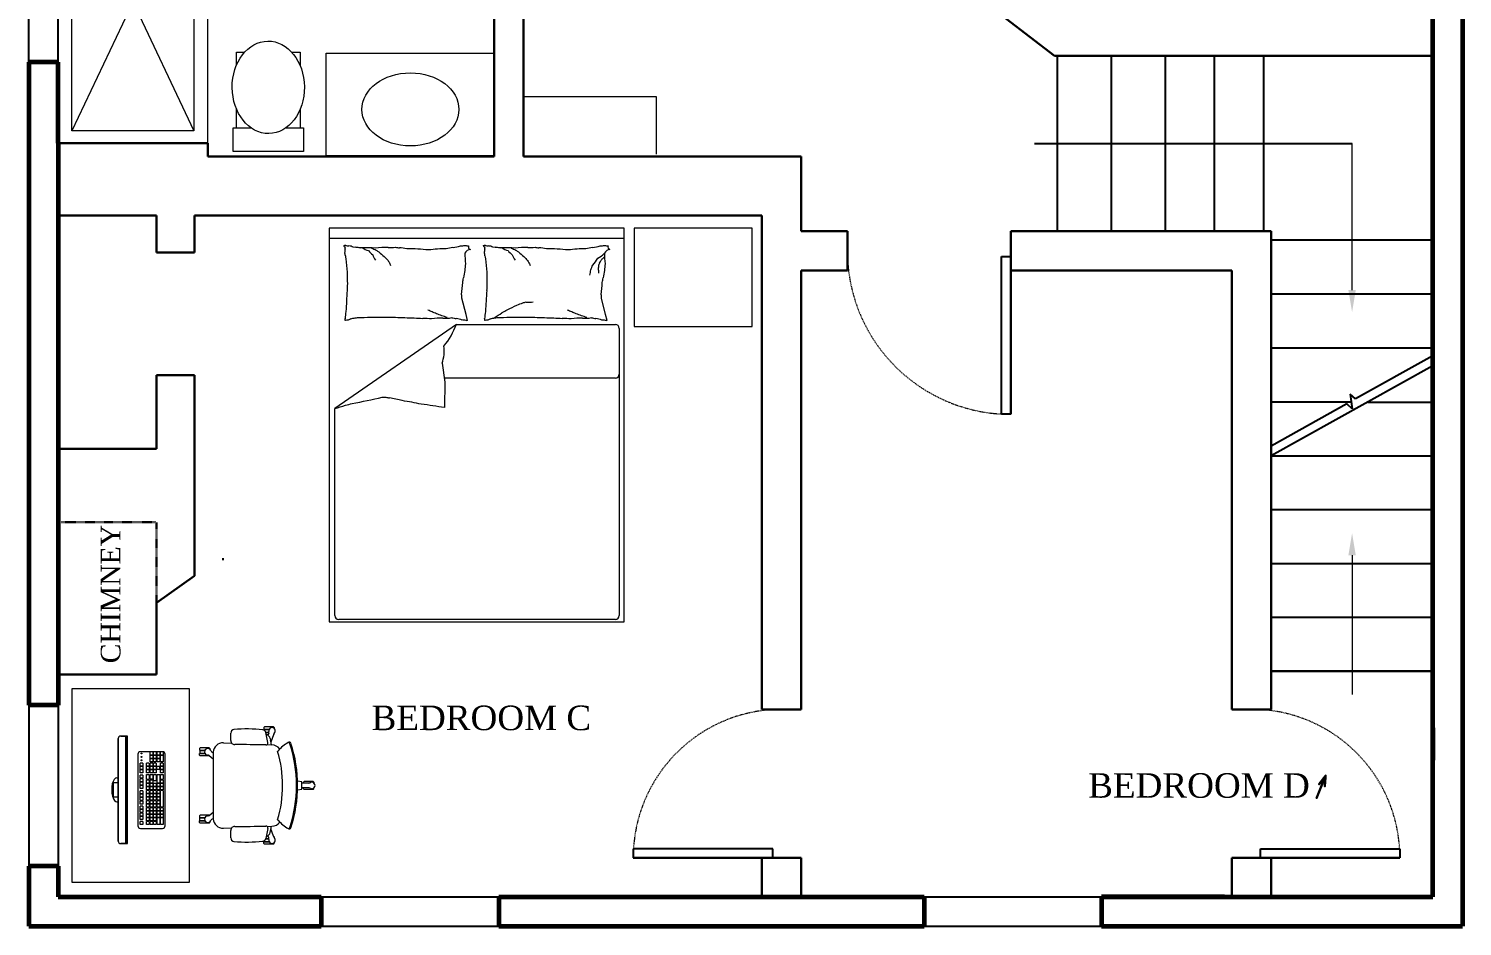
# Model space of a CAD drawing. Header units: inches. Extents: x 0 to 1578, y -28 to 824.
# Drawn here: x 667.5 to 959.3, y 289.3 to 472 of the extents above; entities that cross this region are included whole.
import ezdxf

# ---------------------------------------------------------------- set-up
doc = ezdxf.new("R2010")
doc.units = ezdxf.units.IN
doc.header["$MEASUREMENT"] = 0
doc.linetypes.add('ACAD_ISO03W100', pattern=[30, 12, -18])
doc.layers.get('0').update_dxf_attribs({"color": 250})
for name, color, linetype in [('A-DETL-FINE', 250, 'Continuous'), ('A-DETL-LITE', 250, 'Continuous'), ('A-ROOM-NAME', 250, 'Continuous'), ('A-WALL-EXTR-HEVY', 250, 'Continuous'), ('A-WALL-INTR-MEDM', 250, 'Continuous')]:
    doc.layers.add(name, color=color, linetype=linetype)
doc.styles.add('DIM_FONT', font='SIMPLEX.shx', dxfattribs={"width": 0.8})
doc.styles.add('MtXpl_Arial_Unicode_', font='Arial Unicode.ttf')
doc.styles.get("Standard").update_dxf_attribs({"font": 'Times New Roman.ttf'})

msp = doc.modelspace()

# ---------------------------------------------------------------- linework, layer by layer
msp.add_line((707.02, 364.22), (707.02, 363.82))
at = {"layer": 'A-DETL-FINE', "lineweight": 18}
for p, q in [((703.98, 448.68), (703.98, 506.43)), ((676.33, 503.58), (701.12, 451.19)), ((701.12, 503.58), (676.33, 451.19)), ((676.33, 451.19), (676.33, 503.58)), ((701.12, 503.58), (701.12, 451.19)), ((728.06, 446.08), (728.06, 467.01)), ((728.06, 467.01), (762.23, 467.01)), ((762.23, 467.01), (762.23, 446.08)), ((768.23, 458.18), (795.23, 458.18)), ((795.23, 458.18), (795.23, 446.43)), ((701.12, 451.19), (676.33, 451.19)), ((709.82, 451.81), (712.73, 451.81)), ((719.89, 451.81), (722.74, 451.81)), ((762.23, 446.08), (728.06, 446.08)), ((788.74, 431.34), (728.67, 431.34)), ((728.67, 431.34), (728.67, 351.24)), ((788.74, 429.24), (728.67, 429.24)), ((788.74, 351.24), (788.74, 431.34)), ((790.75, 431.34), (790.75, 411.32)), ((814.78, 431.34), (790.75, 431.34)), ((814.78, 411.32), (814.78, 431.34)), ((756.52, 413.79), (755.69, 417.09)), ((784.93, 413.79), (784.1, 417.09)), ((754.56, 411.77), (729.81, 394.66)), ((754.56, 411.77), (786.91, 411.77)), ((756.82, 412.58), (756.52, 413.79)), ((785.23, 412.58), (784.93, 413.79)), ((787.71, 410.97), (787.71, 352.53)), ((790.75, 411.32), (814.78, 411.32)), ((751.66, 403.86), (752.2, 400.04)), ((701.26, 401.43), (701.26, 394.5)), ((786.91, 400.86), (752.09, 400.86)), ((752.2, 400.04), (752.13, 394.83)), ((729.81, 352.53), (729.81, 394.66)), ((728.67, 351.24), (788.74, 351.24)), ((786.91, 351.73), (730.61, 351.73)), ((676.38, 298.15), (676.38, 337.68)), ((676.38, 337.68), (700.15, 337.68)), ((700.15, 337.68), (700.15, 298.15)), ((685.73, 327.47), (685.73, 306.62)), ((685.73, 306.62), (685.73, 327.47)), ((687.29, 327.99), (686.25, 327.99)), ((686.25, 327.99), (687.29, 327.99)), ((687.29, 306.1), (687.29, 327.99)), ((687.29, 327.99), (687.29, 306.1)), ((687.66, 327.99), (687.29, 327.99)), ((687.66, 306.1), (687.66, 327.99)), ((716.21, 326.66), (715.8, 328.68)), ((689.73, 324.28), (689.73, 309.71)), ((694.77, 324.8), (690.25, 324.8)), ((692.21, 324.13), (692.21, 324.75)), ((692.76, 324.75), (692.21, 324.75)), ((692.76, 324.13), (692.21, 324.13)), ((692.21, 323.43), (692.21, 324.05)), ((692.76, 324.05), (692.21, 324.05)), ((692.76, 324.75), (692.76, 324.13)), ((692.76, 324.05), (692.76, 323.43)), ((692.94, 324.13), (692.94, 324.75)), ((693.49, 324.75), (692.94, 324.75)), ((693.49, 324.13), (692.94, 324.13)), ((692.94, 323.43), (692.94, 324.05)), ((693.49, 324.05), (692.94, 324.05)), ((693.49, 324.75), (693.49, 324.13)), ((693.49, 324.05), (693.49, 323.43)), ((693.68, 324.13), (693.68, 324.75)), ((694.22, 324.75), (693.68, 324.75)), ((694.22, 324.13), (693.68, 324.13)), ((693.68, 323.43), (693.68, 324.05)), ((694.22, 324.05), (693.68, 324.05)), ((694.22, 324.75), (694.22, 324.13)), ((694.22, 324.05), (694.22, 323.43)), ((694.33, 324.13), (694.33, 324.75)), ((694.88, 324.75), (694.33, 324.75)), ((694.88, 324.13), (694.33, 324.13)), ((694.33, 322.73), (694.33, 324.05)), ((694.88, 324.05), (694.33, 324.05)), ((694.88, 324.75), (694.88, 324.13)), ((694.88, 324.05), (694.88, 322.73)), ((695.29, 309.71), (695.29, 324.28)), ((690.18, 321.88), (690.18, 322.49)), ((690.73, 322.49), (690.18, 322.49)), ((690.73, 321.88), (690.18, 321.88)), ((690.73, 321.88), (690.18, 321.88)), ((690.18, 321.17), (690.18, 321.79)), ((690.73, 321.79), (690.18, 321.79)), ((690.73, 321.17), (690.18, 321.17)), ((690.73, 321.17), (690.18, 321.17)), ((690.18, 320.47), (690.18, 321.08)), ((690.73, 321.08), (690.18, 321.08)), ((690.73, 322.49), (690.73, 321.88)), ((690.73, 321.79), (690.73, 321.17)), ((690.73, 321.08), (690.73, 320.47)), ((691.46, 321.88), (691.46, 322.49)), ((692.01, 322.49), (691.46, 322.49)), ((692.01, 321.88), (691.46, 321.88)), ((692.01, 321.88), (691.46, 321.88)), ((691.46, 321.17), (691.46, 321.79)), ((692.01, 321.79), (691.46, 321.79)), ((692.01, 321.17), (691.46, 321.17)), ((692.01, 321.17), (691.46, 321.17)), ((691.46, 320.47), (691.46, 321.08)), ((692.01, 321.08), (691.46, 321.08)), ((692.01, 322.49), (692.01, 321.88)), ((692.01, 321.79), (692.01, 321.17)), ((692.01, 321.08), (692.01, 320.47)), ((692.76, 323.43), (692.21, 323.43)), ((692.21, 322.73), (692.21, 323.35)), ((692.76, 323.35), (692.21, 323.35)), ((692.76, 322.73), (692.21, 322.73)), ((692.21, 321.88), (692.21, 322.49)), ((692.76, 322.49), (692.21, 322.49)), ((692.76, 321.88), (692.21, 321.88)), ((692.76, 321.88), (692.21, 321.88)), ((692.21, 321.17), (692.21, 321.79)), ((692.76, 321.79), (692.21, 321.79)), ((692.76, 321.17), (692.21, 321.17)), ((692.76, 321.17), (692.21, 321.17)), ((692.21, 320.47), (692.21, 321.08)), ((692.76, 321.08), (692.21, 321.08)), ((692.76, 323.35), (692.76, 322.73)), ((692.76, 322.49), (692.76, 321.88)), ((692.76, 321.79), (692.76, 321.17)), ((692.76, 321.08), (692.76, 320.47)), ((693.49, 323.43), (692.94, 323.43)), ((692.94, 322.73), (692.94, 323.35)), ((693.49, 323.35), (692.94, 323.35)), ((693.49, 322.73), (692.94, 322.73)), ((692.94, 321.88), (692.94, 322.49)), ((693.49, 322.49), (692.94, 322.49)), ((693.49, 321.88), (692.94, 321.88)), ((693.49, 321.88), (692.94, 321.88)), ((692.94, 321.17), (692.94, 321.79)), ((693.49, 321.79), (692.94, 321.79)), ((693.49, 321.17), (692.94, 321.17)), ((693.49, 321.17), (692.94, 321.17)), ((692.94, 320.47), (692.94, 321.08)), ((693.49, 321.08), (692.94, 321.08)), ((693.49, 323.35), (693.49, 322.73)), ((693.49, 322.49), (693.49, 321.88)), ((693.49, 321.79), (693.49, 321.17)), ((693.49, 321.08), (693.49, 320.47)), ((693.61, 321.17), (693.61, 321.79)), ((694.15, 321.79), (693.61, 321.79)), ((694.15, 321.17), (693.61, 321.17)), ((694.15, 321.17), (693.61, 321.17)), ((694.22, 323.43), (693.68, 323.43)), ((693.68, 322.73), (693.68, 323.35)), ((694.22, 323.35), (693.68, 323.35)), ((694.22, 322.73), (693.68, 322.73)), ((694.15, 321.79), (694.15, 321.17)), ((694.22, 323.35), (694.22, 322.73)), ((694.33, 322.73), (694.33, 323.35)), ((694.88, 322.73), (694.33, 322.73)), ((694.33, 321.88), (694.33, 322.49)), ((694.88, 322.49), (694.33, 322.49)), ((694.88, 321.88), (694.33, 321.88)), ((694.88, 321.88), (694.33, 321.88)), ((694.33, 321.17), (694.33, 321.79)), ((694.88, 321.79), (694.33, 321.79)), ((694.88, 321.17), (694.33, 321.17)), ((694.88, 321.17), (694.33, 321.17)), ((694.33, 320.47), (694.33, 321.08)), ((694.88, 321.08), (694.33, 321.08)), ((694.88, 323.35), (694.88, 322.73)), ((694.88, 322.49), (694.88, 321.88)), ((694.88, 321.79), (694.88, 321.17)), ((694.88, 321.08), (694.88, 320.47)), ((684.79, 315.53), (684.79, 318.56)), ((684.79, 318.56), (685.73, 318.56)), ((685.43, 319.5), (685.73, 319.5)), ((685.73, 318.56), (685.73, 315.53)), ((690.73, 320.47), (690.18, 320.47)), ((690.73, 320.47), (690.18, 320.47)), ((690.19, 319.4), (690.19, 320.01)), ((690.74, 320.01), (690.19, 320.01)), ((690.74, 319.4), (690.19, 319.4)), ((690.74, 319.4), (690.19, 319.4)), ((690.19, 318.7), (690.19, 319.31)), ((690.74, 319.31), (690.19, 319.31)), ((690.74, 318.7), (690.19, 318.7)), ((690.74, 318.7), (690.19, 318.7)), ((690.19, 318), (690.19, 318.61)), ((690.74, 318.61), (690.19, 318.61)), ((690.74, 320.01), (690.74, 319.4)), ((690.74, 319.31), (690.74, 318.7)), ((690.74, 318.61), (690.74, 318)), ((692.01, 320.47), (691.46, 320.47)), ((692.01, 320.47), (691.46, 320.47)), ((691.46, 319.13), (691.46, 320.14)), ((691.46, 320.14), (692.01, 320.14)), ((692.01, 319.13), (691.46, 319.13)), ((691.46, 318.41), (691.46, 319.02)), ((692.01, 319.02), (691.46, 319.02)), ((692.01, 318.41), (691.46, 318.41)), ((692.01, 318.41), (691.46, 318.41)), ((691.46, 317.71), (691.46, 318.32)), ((692.01, 318.32), (691.46, 318.32)), ((692.01, 320.14), (692.01, 319.13)), ((692.01, 319.02), (692.01, 318.41)), ((692.01, 318.32), (692.01, 317.71)), ((692.76, 320.47), (692.21, 320.47)), ((692.76, 320.47), (692.21, 320.47)), ((692.21, 318.41), (692.21, 319.02)), ((692.76, 319.02), (692.21, 319.02)), ((692.76, 318.41), (692.21, 318.41)), ((692.76, 318.41), (692.21, 318.41)), ((692.21, 317.71), (692.21, 318.32)), ((692.76, 318.32), (692.21, 318.32)), ((692.22, 319.24), (692.22, 320.14)), ((692.22, 320.14), (692.77, 320.14)), ((692.77, 319.24), (692.22, 319.24)), ((692.76, 319.02), (692.76, 318.41)), ((692.76, 318.32), (692.76, 317.71)), ((692.77, 320.14), (692.77, 319.24)), ((693.49, 320.47), (692.94, 320.47)), ((693.49, 320.47), (692.94, 320.47)), ((692.94, 318.85), (692.94, 320.14)), ((692.94, 320.14), (693.49, 320.14)), ((693.49, 318.85), (692.94, 318.85)), ((692.94, 317.71), (692.94, 318.32)), ((693.49, 318.32), (692.94, 318.32)), ((693.49, 320.14), (693.49, 318.85)), ((693.49, 318.32), (693.49, 317.71)), ((693.68, 318.41), (693.68, 320.14)), ((693.68, 320.14), (694.22, 320.14)), ((694.22, 318.41), (693.68, 318.41)), ((693.68, 317.71), (693.68, 318.32)), ((694.22, 318.32), (693.68, 318.32)), ((694.22, 320.14), (694.22, 318.41)), ((694.22, 318.32), (694.22, 317.71)), ((694.88, 320.47), (694.33, 320.47)), ((694.88, 320.47), (694.33, 320.47)), ((694.33, 319.12), (694.33, 320.14)), ((694.88, 319.12), (694.33, 319.12)), ((694.33, 318.41), (694.33, 319.02)), ((694.88, 319.02), (694.33, 319.02)), ((694.88, 318.41), (694.33, 318.41)), ((694.88, 318.41), (694.33, 318.41)), ((694.33, 317.71), (694.33, 318.32)), ((694.88, 318.32), (694.33, 318.32)), ((694.34, 320.14), (694.88, 320.14)), ((694.88, 318.41), (694.34, 318.41)), ((694.88, 320.14), (694.88, 319.12)), ((694.88, 319.02), (694.88, 318.41)), ((694.88, 319.02), (694.88, 318.41)), ((694.88, 318.32), (694.88, 317.71)), ((723.14, 318.69), (722.24, 318.82)), ((723.14, 317.16), (723.14, 318.69)), ((685.73, 315.53), (684.79, 315.53)), ((690.74, 318), (690.19, 318)), ((690.74, 318), (690.19, 318)), ((690.19, 317.3), (690.19, 317.91)), ((690.74, 317.91), (690.19, 317.91)), ((690.74, 317.3), (690.19, 317.3)), ((690.74, 317.3), (690.19, 317.3)), ((690.19, 316.25), (690.19, 316.86)), ((690.74, 316.86), (690.19, 316.86)), ((690.74, 316.25), (690.19, 316.25)), ((690.74, 316.25), (690.19, 316.25)), ((690.19, 315.54), (690.19, 316.16)), ((690.74, 316.16), (690.19, 316.16)), ((690.74, 315.54), (690.19, 315.54)), ((690.74, 315.54), (690.19, 315.54)), ((690.19, 314.84), (690.19, 315.46)), ((690.74, 315.46), (690.19, 315.46)), ((690.74, 317.91), (690.74, 317.3)), ((690.74, 316.86), (690.74, 316.25)), ((690.74, 316.16), (690.74, 315.54)), ((690.74, 315.46), (690.74, 314.84)), ((692.01, 317.71), (691.46, 317.71)), ((692.01, 317.71), (691.46, 317.71)), ((691.46, 317.01), (691.46, 317.62)), ((692.01, 317.62), (691.46, 317.62)), ((692.01, 317.01), (691.46, 317.01)), ((692.01, 317.01), (691.46, 317.01)), ((691.46, 316.31), (691.46, 316.92)), ((692.01, 316.92), (691.46, 316.92)), ((692.01, 316.31), (691.46, 316.31)), ((692.01, 316.31), (691.46, 316.31)), ((691.46, 315.61), (691.46, 316.22)), ((692.01, 316.22), (691.46, 316.22)), ((692.01, 315.61), (691.46, 315.61)), ((692.01, 315.61), (691.46, 315.61)), ((691.46, 314.91), (691.46, 315.52)), ((692.01, 315.52), (691.46, 315.52)), ((692.01, 317.62), (692.01, 317.01)), ((692.01, 316.92), (692.01, 316.31)), ((692.01, 316.22), (692.01, 315.61)), ((692.01, 315.52), (692.01, 314.91)), ((692.76, 317.71), (692.21, 317.71)), ((692.76, 317.71), (692.21, 317.71)), ((692.21, 317.01), (692.21, 317.62)), ((692.76, 317.62), (692.21, 317.62)), ((692.76, 317.01), (692.21, 317.01)), ((692.76, 317.01), (692.21, 317.01)), ((692.21, 316.31), (692.21, 316.92)), ((692.76, 316.92), (692.21, 316.92)), ((692.76, 316.31), (692.21, 316.31)), ((692.76, 316.31), (692.21, 316.31)), ((692.21, 315.61), (692.21, 316.22)), ((692.76, 316.22), (692.21, 316.22)), ((692.76, 315.61), (692.21, 315.61)), ((692.76, 315.61), (692.21, 315.61)), ((692.21, 314.91), (692.21, 315.52)), ((692.76, 315.52), (692.21, 315.52)), ((692.76, 317.62), (692.76, 317.01)), ((692.76, 316.92), (692.76, 316.31)), ((692.76, 316.22), (692.76, 315.61)), ((692.76, 315.52), (692.76, 314.91)), ((693.49, 317.71), (692.94, 317.71)), ((693.49, 317.71), (692.94, 317.71)), ((692.94, 317.01), (692.94, 317.62)), ((693.49, 317.62), (692.94, 317.62)), ((693.49, 317.01), (692.94, 317.01)), ((693.49, 317.01), (692.94, 317.01)), ((692.94, 316.31), (692.94, 316.92)), ((693.49, 316.92), (692.94, 316.92)), ((693.49, 316.31), (692.94, 316.31)), ((693.49, 316.31), (692.94, 316.31)), ((692.94, 315.61), (692.94, 316.22)), ((693.49, 316.22), (692.94, 316.22)), ((693.49, 315.61), (692.94, 315.61)), ((693.49, 315.61), (692.94, 315.61)), ((692.94, 314.91), (692.94, 315.52)), ((693.49, 315.52), (692.94, 315.52)), ((693.49, 317.62), (693.49, 317.01)), ((693.49, 316.92), (693.49, 316.31)), ((693.49, 316.22), (693.49, 315.61)), ((693.49, 315.52), (693.49, 314.91)), ((694.22, 317.71), (693.68, 317.71)), ((694.22, 317.71), (693.68, 317.71)), ((693.68, 317.01), (693.68, 317.62)), ((694.22, 317.62), (693.68, 317.62)), ((694.22, 317.01), (693.68, 317.01)), ((694.22, 317.01), (693.68, 317.01)), ((693.68, 316.31), (693.68, 316.92)), ((694.22, 316.92), (693.68, 316.92)), ((694.22, 316.31), (693.68, 316.31)), ((694.22, 316.31), (693.68, 316.31)), ((693.68, 315.61), (693.68, 316.22)), ((694.22, 316.22), (693.68, 316.22)), ((694.22, 315.61), (693.68, 315.61)), ((694.22, 315.61), (693.68, 315.61)), ((693.68, 314.91), (693.68, 315.52)), ((694.22, 315.52), (693.68, 315.52)), ((694.22, 317.62), (694.22, 317.01)), ((694.22, 316.92), (694.22, 316.31)), ((694.22, 316.22), (694.22, 315.61)), ((694.22, 315.52), (694.22, 314.91)), ((694.88, 317.71), (694.33, 317.71)), ((694.88, 317.71), (694.33, 317.71)), ((694.33, 317.01), (694.33, 317.62)), ((694.88, 317.62), (694.33, 317.62)), ((694.88, 317.01), (694.33, 317.01)), ((694.88, 317.01), (694.33, 317.01)), ((694.33, 313.5), (694.33, 316.92)), ((694.88, 316.92), (694.33, 316.92)), ((694.33, 315.61), (694.33, 316.22)), ((694.33, 314.91), (694.33, 315.52)), ((694.88, 317.62), (694.88, 317.01)), ((694.88, 316.92), (694.88, 313.5)), ((694.88, 316.22), (694.88, 315.61)), ((694.88, 315.52), (694.88, 314.91)), ((722.24, 317.02), (723.14, 317.16)), ((685.45, 314.59), (685.73, 314.59)), ((690.74, 314.84), (690.19, 314.84)), ((690.74, 314.84), (690.19, 314.84)), ((690.19, 314.14), (690.19, 314.75)), ((690.74, 314.75), (690.19, 314.75)), ((690.74, 314.14), (690.19, 314.14)), ((690.74, 314.14), (690.19, 314.14)), ((690.19, 313.1), (690.19, 313.71)), ((690.74, 313.71), (690.19, 313.71)), ((690.74, 313.1), (690.19, 313.1)), ((690.74, 313.1), (690.19, 313.1)), ((690.19, 312.4), (690.19, 313.01)), ((690.74, 313.01), (690.19, 313.01)), ((690.74, 312.4), (690.19, 312.4)), ((690.74, 312.4), (690.19, 312.4)), ((690.19, 311.7), (690.19, 312.31)), ((690.74, 312.31), (690.19, 312.31)), ((690.74, 314.75), (690.74, 314.14)), ((690.74, 313.71), (690.74, 313.1)), ((690.74, 313.01), (690.74, 312.4)), ((690.74, 312.31), (690.74, 311.7)), ((692.01, 314.91), (691.46, 314.91)), ((692.01, 314.91), (691.46, 314.91)), ((691.46, 314.2), (691.46, 314.82)), ((692.01, 314.82), (691.46, 314.82)), ((692.01, 314.2), (691.46, 314.2)), ((692.01, 314.2), (691.46, 314.2)), ((691.46, 313.5), (691.46, 314.11)), ((692.01, 314.11), (691.46, 314.11)), ((692.01, 313.5), (691.46, 313.5)), ((692.01, 313.5), (691.46, 313.5)), ((691.46, 312.8), (691.46, 313.41)), ((692.01, 313.41), (691.46, 313.41)), ((692.01, 312.8), (691.46, 312.8)), ((692.01, 312.8), (691.46, 312.8)), ((691.46, 312.1), (691.46, 312.71)), ((692.01, 312.71), (691.46, 312.71)), ((692.01, 314.82), (692.01, 314.2)), ((692.01, 314.11), (692.01, 313.5)), ((692.01, 313.41), (692.01, 312.8)), ((692.01, 312.71), (692.01, 312.1)), ((692.76, 314.91), (692.21, 314.91)), ((692.76, 314.91), (692.21, 314.91)), ((692.21, 314.2), (692.21, 314.82)), ((692.76, 314.82), (692.21, 314.82)), ((692.76, 314.2), (692.21, 314.2)), ((692.76, 314.2), (692.21, 314.2)), ((692.21, 313.5), (692.21, 314.11)), ((692.76, 314.11), (692.21, 314.11)), ((692.76, 313.5), (692.21, 313.5)), ((692.76, 313.5), (692.21, 313.5)), ((692.21, 312.8), (692.21, 313.41)), ((692.76, 313.41), (692.21, 313.41)), ((692.76, 312.8), (692.21, 312.8)), ((692.76, 312.8), (692.21, 312.8)), ((692.21, 312.1), (692.21, 312.71)), ((692.76, 312.71), (692.21, 312.71)), ((692.76, 314.82), (692.76, 314.2)), ((692.76, 314.11), (692.76, 313.5)), ((692.76, 313.41), (692.76, 312.8)), ((692.76, 312.71), (692.76, 312.1)), ((693.49, 314.91), (692.94, 314.91)), ((693.49, 314.91), (692.94, 314.91)), ((692.94, 314.2), (692.94, 314.82)), ((693.49, 314.82), (692.94, 314.82)), ((693.49, 314.2), (692.94, 314.2)), ((693.49, 314.2), (692.94, 314.2)), ((692.94, 313.5), (692.94, 314.11)), ((693.49, 314.11), (692.94, 314.11)), ((693.49, 313.5), (692.94, 313.5)), ((693.49, 313.5), (692.94, 313.5)), ((692.94, 312.8), (692.94, 313.41)), ((693.49, 313.41), (692.94, 313.41)), ((693.49, 312.8), (692.94, 312.8)), ((693.49, 312.8), (692.94, 312.8)), ((692.94, 312.1), (692.94, 312.71)), ((693.49, 312.71), (692.94, 312.71)), ((693.49, 314.82), (693.49, 314.2)), ((693.49, 314.11), (693.49, 313.5)), ((693.49, 313.41), (693.49, 312.8)), ((693.49, 312.71), (693.49, 312.1)), ((694.22, 314.91), (693.68, 314.91)), ((694.22, 314.91), (693.68, 314.91)), ((693.68, 314.2), (693.68, 314.82)), ((694.22, 314.82), (693.68, 314.82)), ((694.22, 314.2), (693.68, 314.2)), ((694.22, 314.2), (693.68, 314.2)), ((693.68, 313.5), (693.68, 314.11)), ((694.22, 314.11), (693.68, 314.11)), ((694.22, 313.5), (693.68, 313.5)), ((694.22, 313.5), (693.68, 313.5)), ((693.68, 312.8), (693.68, 313.41)), ((694.22, 313.41), (693.68, 313.41)), ((694.22, 312.8), (693.68, 312.8)), ((694.22, 312.8), (693.68, 312.8)), ((693.68, 312.1), (693.68, 312.71)), ((694.22, 312.71), (693.68, 312.71)), ((694.22, 314.82), (694.22, 314.2)), ((694.22, 314.11), (694.22, 313.5)), ((694.22, 313.41), (694.22, 312.8)), ((694.22, 312.71), (694.22, 312.1)), ((694.33, 314.2), (694.33, 314.82)), ((694.33, 313.5), (694.33, 314.11)), ((694.88, 313.5), (694.33, 313.5)), ((694.88, 313.5), (694.33, 313.5)), ((694.33, 312.8), (694.33, 313.41)), ((694.88, 313.41), (694.33, 313.41)), ((694.88, 312.8), (694.33, 312.8)), ((694.88, 312.8), (694.33, 312.8)), ((694.33, 312.1), (694.33, 312.71)), ((694.88, 312.71), (694.33, 312.71)), ((694.88, 314.82), (694.88, 314.2)), ((694.88, 314.11), (694.88, 313.5)), ((694.88, 313.41), (694.88, 312.8)), ((694.88, 312.71), (694.88, 312.1)), ((690.74, 311.7), (690.19, 311.7)), ((690.74, 311.7), (690.19, 311.7)), ((690.19, 311), (690.19, 311.61)), ((690.74, 311.61), (690.19, 311.61)), ((690.74, 311), (690.19, 311)), ((690.74, 311), (690.19, 311)), ((690.19, 310), (690.19, 310.61)), ((690.74, 310.61), (690.19, 310.61)), ((690.74, 310), (690.19, 310)), ((690.74, 311.61), (690.74, 311)), ((690.74, 310.61), (690.74, 310)), ((692.01, 312.1), (691.46, 312.1)), ((692.01, 312.1), (691.46, 312.1)), ((691.46, 311.4), (691.46, 312.01)), ((692.01, 312.01), (691.46, 312.01)), ((692.01, 311.4), (691.46, 311.4)), ((692.01, 311.4), (691.46, 311.4)), ((691.46, 310.7), (691.46, 311.31)), ((692.01, 311.31), (691.46, 311.31)), ((692.01, 310.7), (691.46, 310.7)), ((692.01, 310.7), (691.46, 310.7)), ((691.46, 310), (691.46, 310.61)), ((692.01, 310.61), (691.46, 310.61)), ((692.01, 310), (691.46, 310)), ((692.01, 312.01), (692.01, 311.4)), ((692.01, 311.31), (692.01, 310.7)), ((692.01, 310.61), (692.01, 310)), ((692.76, 312.1), (692.21, 312.1)), ((692.76, 312.1), (692.21, 312.1)), ((692.21, 311.4), (692.21, 312.01)), ((692.76, 312.01), (692.21, 312.01)), ((692.76, 311.4), (692.21, 311.4)), ((692.76, 311.4), (692.21, 311.4)), ((692.21, 310.7), (692.21, 311.31)), ((692.76, 311.31), (692.21, 311.31)), ((692.76, 310.7), (692.21, 310.7)), ((692.76, 310.7), (692.21, 310.7)), ((692.21, 310), (692.21, 310.61)), ((692.76, 310.61), (692.21, 310.61)), ((692.76, 310), (692.21, 310)), ((692.76, 312.01), (692.76, 311.4)), ((692.76, 311.31), (692.76, 310.7)), ((692.76, 310.61), (692.76, 310)), ((693.49, 312.1), (692.94, 312.1)), ((693.49, 312.1), (692.94, 312.1)), ((692.94, 311.4), (692.94, 312.01)), ((693.49, 312.01), (692.94, 312.01)), ((693.49, 311.4), (692.94, 311.4)), ((693.49, 311.4), (692.94, 311.4)), ((692.94, 310.7), (692.94, 311.31)), ((693.49, 311.31), (692.94, 311.31)), ((693.49, 310.7), (692.94, 310.7)), ((693.49, 310.7), (692.94, 310.7)), ((692.94, 310), (692.94, 310.61)), ((693.49, 310.61), (692.94, 310.61)), ((693.49, 310), (692.94, 310)), ((693.49, 312.01), (693.49, 311.4)), ((693.49, 311.31), (693.49, 310.7)), ((693.49, 310.61), (693.49, 310)), ((694.22, 312.1), (693.68, 312.1)), ((694.22, 312.1), (693.68, 312.1)), ((693.68, 311.4), (693.68, 312.01)), ((694.22, 312.01), (693.68, 312.01)), ((694.22, 311.4), (693.68, 311.4)), ((694.22, 311.4), (693.68, 311.4)), ((693.68, 310), (693.68, 311.31)), ((693.68, 310.7), (693.68, 311.31)), ((694.22, 311.31), (693.68, 311.31)), ((694.22, 310), (693.68, 310)), ((694.22, 312.01), (694.22, 311.4)), ((694.22, 311.31), (694.22, 310)), ((694.22, 311.31), (694.22, 310.7)), ((694.88, 312.1), (694.33, 312.1)), ((694.88, 312.1), (694.33, 312.1)), ((694.33, 311.4), (694.33, 312.01)), ((694.88, 312.01), (694.33, 312.01)), ((694.88, 311.4), (694.33, 311.4)), ((694.88, 311.4), (694.33, 311.4)), ((694.33, 310), (694.33, 311.31)), ((694.33, 310.7), (694.33, 311.31)), ((694.88, 311.31), (694.33, 311.31)), ((694.88, 310), (694.33, 310)), ((694.88, 312.01), (694.88, 311.4)), ((694.88, 311.31), (694.88, 310)), ((694.88, 311.31), (694.88, 310.7)), ((690.25, 309.19), (694.77, 309.19)), ((716.21, 309.18), (715.8, 307.16)), ((686.25, 306.1), (687.29, 306.1)), ((687.29, 306.1), (686.25, 306.1)), ((687.29, 306.1), (687.66, 306.1)), ((700.15, 298.15), (676.38, 298.15))]:
    msp.add_line(p, q, dxfattribs=at)
at = {"layer": 'A-DETL-FINE', "lineweight": 18, "ltscale": 2}
for p, q in [((715.5, 329.87), (715.37, 329.74)), ((715.37, 329.74), (715.37, 329.4)), ((717.33, 329.87), (715.5, 329.87)), ((717.46, 329.74), (717.33, 329.87)), ((717.46, 329.74), (717.46, 329.58)), ((708.68, 327.09), (708.66, 328.55)), ((715.37, 329.4), (715.41, 329.36)), ((715.41, 329.36), (716.47, 329.36)), ((715.41, 329.33), (715.41, 329.17)), ((715.41, 329.33), (716.45, 329.33)), ((715.79, 328.75), (716.41, 328.75)), ((715.8, 328.72), (716.41, 328.72)), ((716.26, 328.21), (716.04, 328.21)), ((716.38, 328.57), (716.22, 328.11)), ((716.67, 327.46), (716.75, 327.14)), ((717.31, 328.26), (716.83, 326.75)), ((717.33, 328.21), (717.29, 328.21)), ((717.46, 328.34), (717.33, 328.21)), ((717.46, 328.34), (717.46, 328.5)), ((702.43, 325.61), (702.31, 325.48)), ((702.31, 325.48), (702.31, 325.15)), ((702.31, 325.15), (702.34, 325.11)), ((702.31, 324.43), (702.34, 324.46)), ((702.31, 324.09), (702.31, 324.43)), ((702.43, 323.96), (702.31, 324.09)), ((702.34, 325.11), (703.4, 325.11)), ((702.34, 325.08), (702.34, 324.5)), ((702.34, 325.08), (703.38, 325.08)), ((702.34, 324.5), (703.38, 324.5)), ((702.34, 324.46), (703.4, 324.46)), ((704.27, 325.61), (702.43, 325.61)), ((704.28, 323.96), (702.43, 323.96)), ((704.22, 324), (705.07, 323.37)), ((704.39, 325.48), (704.27, 325.61)), ((704.39, 325.48), (704.39, 325.31)), ((704.8, 324.8), (705.07, 324.6)), ((705.07, 324.71), (705.07, 311.12)), ((707.14, 326.61), (708.84, 326.54)), ((716.03, 326.24), (717.02, 326.19)), ((724.47, 318.42), (723.14, 318.43)), ((723.58, 318.76), (723.46, 318.62)), ((723.46, 318.62), (723.46, 318.43)), ((725.42, 318.76), (723.58, 318.76)), ((725.54, 318.62), (725.42, 318.76)), ((725.54, 318.62), (725.54, 318.47)), ((724.47, 317.44), (723.14, 317.43)), ((723.46, 317.23), (723.46, 317.43)), ((723.58, 317.1), (723.46, 317.23)), ((725.42, 317.1), (723.58, 317.1)), ((725.54, 317.23), (725.42, 317.1)), ((725.54, 317.23), (725.54, 317.39)), ((704.22, 311.84), (705.07, 312.47)), ((702.43, 311.89), (702.31, 311.76)), ((702.31, 311.76), (702.31, 311.42)), ((702.31, 311.42), (702.34, 311.38)), ((702.31, 310.7), (702.34, 310.74)), ((702.31, 310.36), (702.31, 310.7)), ((702.43, 310.23), (702.31, 310.36)), ((702.34, 311.38), (703.4, 311.38)), ((702.34, 311.35), (703.38, 311.35)), ((702.34, 310.77), (702.34, 311.35)), ((702.34, 310.77), (703.38, 310.77)), ((702.34, 310.74), (703.4, 310.74)), ((704.28, 311.89), (702.43, 311.89)), ((704.26, 310.23), (702.43, 310.23)), ((704.39, 310.36), (704.26, 310.23)), ((704.39, 310.36), (704.39, 310.54)), ((704.8, 311.05), (705.07, 311.24)), ((707.13, 309.23), (708.84, 309.3)), ((716.02, 309.61), (717.02, 309.65)), ((708.66, 307.3), (708.67, 308.76)), ((715.37, 306.44), (715.41, 306.48)), ((715.37, 306.11), (715.37, 306.44)), ((715.41, 306.51), (715.41, 306.67)), ((715.41, 306.51), (716.45, 306.51)), ((715.41, 306.48), (716.46, 306.48)), ((715.78, 307.09), (716.41, 307.09)), ((715.79, 307.13), (716.4, 307.13)), ((716.25, 307.63), (716.04, 307.63)), ((716.37, 307.27), (716.22, 307.73)), ((716.67, 308.38), (716.74, 308.71)), ((717.31, 307.58), (716.83, 309.09)), ((717.33, 307.63), (717.29, 307.63)), ((717.45, 307.5), (717.33, 307.63)), ((717.45, 307.5), (717.45, 307.34)), ((715.49, 305.97), (715.37, 306.11)), ((717.33, 305.97), (715.49, 305.97)), ((717.45, 306.11), (717.33, 305.97)), ((717.45, 306.11), (717.45, 306.26))]:
    msp.add_line(p, q, dxfattribs=at)
at = {"layer": 'A-DETL-FINE', "lineweight": 18}
for points in [[(709.82, 464.56), (709.82, 467.17), (711.47, 467.17)], [(721.04, 467.17), (722.74, 467.17), (722.74, 464.48)], [(709.82, 451.81), (709.82, 455.58)], [(722.74, 455.5), (722.74, 451.81)], [(722.74, 451.81), (723.45, 451.81), (723.45, 446.99), (709.11, 446.99), (709.11, 451.81), (709.82, 451.81)], [(936.85, 418.75), (936.85, 448.59)], [(936.85, 364.78), (936.85, 336.43)]]:
    msp.add_lwpolyline(points, dxfattribs=at)
for centre in [(690.48, 324.43), (690.48, 323.74), (690.48, 323.06)]:
    msp.add_circle(centre, 0.09, dxfattribs=at)
for centre, radius, start, end in [((731.57, 427.89), 0.137, 291.7883, 340.436), ((731.64, 427.68), 0.0929, 340.436, 101.8931), ((731.63, 428.85), 1.01, 274.3025, 291.7883), ((731.89, 427.71), 0.171, 201.9904, 281.8931), ((730.63, 426.89), 1.31, 338.579, 8.1335), ((722.22, 424.35), 9.85, 8.1335, 12.1095), ((732.51, 427.31), 0.625, 158.579, 201.9904), ((732.59, 428.91), 1.16, 239.3487, 274.3025), ((732.48, 425.61), 2.16, 59.3487, 84.7408), ((732.49, 394.61), 32.87, 84.7408, 88.0921), ((735.12, 431.36), 3.97, 254.0648, 274.2159), ((737.75, 430.61), 3.97, 233.9136, 254.0648), ((736.1, 367.5), 59.85, 88.0921, 90.5757), ((739.87, 429.13), 3.97, 216.1766, 233.9136), ((741.6, 435.65), 9.37, 242.7604, 249.1397), ((741.02, 392.46), 34.97, 90.5757, 94.8018), ((740.18, 429.3), 3.08, 231.6114, 242.7604), ((749.63, 437.88), 15.69, 226.1885, 231.6114), ((741.18, 439.03), 11.6, 267.4614, 274.8018), ((743.23, 433.47), 6.1, 259.8101, 267.4614), ((740.72, 406.3), 21.2, 79.8101, 83.9133), ((744.47, 385.15), 42.01, 83.9133, 90), ((752.51, 399.82), 27.34, 90, 97.5469), ((755.14, 417.82), 9.7, 97.5469, 105.744), ((752.08, 439.51), 12.21, 278.4372, 285.744), ((755.39, 434.22), 6.45, 270, 278.4372), ((757.52, 425.65), 1.37, 94.4002, 153.4195), ((776, 426.27), 19.7, 180, 186.2324), ((757.05, 431.39), 3.62, 258.7276, 270), ((757.52, 427.53), 0.526, 153.4195, 258.7276), ((759.98, 427.89), 0.137, 291.7883, 340.436), ((760.05, 427.68), 0.0929, 340.436, 101.8931), ((760.03, 428.85), 1.01, 274.3025, 291.7883), ((760.3, 427.71), 0.171, 201.9904, 281.8931), ((759.03, 426.89), 1.31, 338.579, 8.1335), ((750.62, 424.35), 9.85, 8.1335, 12.1095), ((760.91, 427.31), 0.625, 158.579, 201.9904), ((761, 428.91), 1.16, 239.3487, 274.3025), ((760.89, 425.61), 2.16, 59.3487, 84.7408), ((760.89, 394.61), 32.87, 84.7408, 88.0921), ((763.53, 431.36), 3.97, 254.0648, 274.2159), ((766.16, 430.61), 3.97, 233.9136, 254.0648), ((764.51, 367.5), 59.85, 88.0921, 90.5757), ((768.28, 429.13), 3.97, 216.1766, 233.9136), ((770.01, 435.65), 9.37, 242.7604, 249.1397), ((769.43, 392.46), 34.97, 90.5757, 94.8018), ((768.58, 429.3), 3.08, 231.6114, 242.7604), ((778.04, 437.88), 15.69, 226.1885, 231.6114), ((769.59, 439.03), 11.6, 267.4614, 274.8018), ((771.64, 433.47), 6.1, 259.8101, 267.4614), ((769.12, 406.3), 21.2, 79.8101, 83.9133), ((772.87, 385.15), 42.01, 83.9133, 90), ((780.92, 399.82), 27.34, 90, 97.5469), ((783.55, 417.82), 9.7, 97.5469, 105.744), ((780.49, 439.51), 12.21, 278.4372, 285.744), ((780.75, 430.23), 5.61, 297.2036, 314.9024), ((783.8, 434.22), 6.45, 270, 278.4372), ((785.92, 425.65), 1.37, 94.4002, 153.4195), ((804.4, 426.27), 19.7, 180, 186.2324), ((785.45, 431.39), 3.62, 258.7276, 270), ((785.92, 427.53), 0.526, 153.4195, 258.7276), ((739.84, 426.8), 7.94, 187.6809, 192.1095), ((768.58, 427.28), 36.57, 183.3687, 187.6809), ((741.3, 427.18), 3.97, 198.4397, 216.1766), ((746.89, 431.27), 9.02, 219.0349, 226.1885), ((742.39, 425.7), 1.98, 208.3168, 219.0349), ((748.23, 427.59), 8.02, 203.0028, 208.3168), ((764.47, 422.76), 8.17, 170.3156, 180), ((768.25, 426.8), 7.94, 187.6809, 192.1095), ((796.99, 427.28), 36.57, 183.3687, 187.6809), ((769.71, 427.18), 3.97, 198.4397, 216.1766), ((775.3, 431.27), 9.02, 219.0349, 226.1885), ((770.79, 425.7), 1.98, 208.3168, 219.0349), ((776.64, 427.59), 8.02, 203.0028, 208.3168), ((776.92, 425.45), 5.61, 332.6012, 343.485), ((778.34, 427.83), 5.61, 314.9024, 332.6012), ((781.32, 423.86), 2.25, 341.2201, 0), ((779.91, 422.2), 3.67, 0, 14.6851), ((775.93, 426.92), 8.23, 338.1851, 341.2201), ((778.25, 426.86), 6.05, 334.6449, 338.1851), ((782.29, 426), 2.11, 318.5571, 334.6449), ((782.07, 428), 3.6, 306.2641, 318.5571), ((792.88, 422.76), 8.17, 170.3156, 180), ((759.51, 421.62), 27.18, 178.3669, 183.3687), ((729.49, 421.55), 26.39, 351.9949, 357.3351), ((743.43, 423.01), 12.7, 347.8016, 351.9949), ((790.83, 415.3), 35.33, 167.8016, 170.3156), ((787.92, 421.62), 27.18, 178.3669, 183.3687), ((776.32, 423.42), 5.61, 343.485, 354.3689), ((757.89, 421.55), 26.39, 351.9949, 357.3351), ((771.83, 423.01), 12.7, 347.8016, 351.9949), ((819.24, 415.3), 35.33, 167.8016, 170.3156), ((1277.43, 385.28), 546.13, 176.4951, 176.945), ((786.98, 417.11), 54.68, 176.945, 178.3669), ((752.98, 417.22), 2.71, 357.3351, 14.0452), ((1305.84, 385.28), 546.13, 176.4951, 176.945), ((815.38, 417.11), 54.68, 176.945, 178.3669), ((781.39, 417.22), 2.71, 357.3351, 14.0452), ((744.74, 412.15), 12.86, 170.0016, 176.4951), ((736.98, 387.55), 29.59, 64.6889, 66.5156), ((773.15, 412.15), 12.86, 170.0016, 176.4951), ((758.26, 425.37), 12.52, 296.4985, 302.135), ((741.29, 467.04), 57.37, 294.3265, 296.4985), ((759.72, 434.68), 20.29, 290.6743, 294.3265), ((767.91, 418.51), 2.32, 274.0828, 290.6743), ((769.41, 427.21), 10.9, 266.4448, 274.0828), ((765.39, 387.55), 29.59, 64.6889, 66.5156), ((731.16, 412.72), 0.774, 350.0016, 16.6978), ((731.93, 412.53), 0.0529, 16.6978, 97.1204), ((732.96, 409.18), 3.5, 97.1204, 106.2212), ((733.94, 409.93), 3.07, 106.2212, 117.2841), ((732.67, 414.65), 1.81, 282.869, 297.2841), ((733.14, 418.87), 5.84, 273.574, 282.869), ((734.21, 459.79), 46.62, 270.2865, 273.574), ((740.99, 642.26), 229.04, 269.0296, 270.2865), ((748.27, 547.75), 134.66, 267.3904, 269.0296), ((749.91, 461.67), 48.72, 265.3824, 267.3904), ((745, 356.8), 56.26, 85.3824, 87.2509), ((751.37, 403.86), 9.21, 87.2509, 101.5586), ((738.71, 386.8), 29.59, 66.5156, 68.3423), ((740.66, 386.04), 29.59, 68.3423, 70.572), ((742.83, 385.27), 29.59, 70.572, 72.8018), ((752.47, 418.87), 5.84, 263.5659, 281.5586), ((740.46, 416.95), 15.02, 320.3555, 339.8512), ((755.07, 417.72), 4.8, 252.6136, 263.5659), ((753.02, 403.88), 9.2, 72.6136, 80.5159), ((755, 401.84), 10.84, 80.5159, 85.9171), ((756.82, 412.55), 0.0367, 85.9171, 194.0449), ((759.57, 412.72), 0.774, 350.0016, 16.6978), ((760.34, 412.53), 0.0529, 16.6978, 97.1204), ((761.37, 409.18), 3.5, 97.1204, 106.2212), ((762.34, 409.93), 3.07, 106.2212, 117.2841), ((761.08, 414.65), 1.81, 282.869, 297.2841), ((761.55, 418.87), 5.84, 273.574, 282.869), ((746.76, 437.82), 29.18, 302.135, 305.8263), ((762.61, 459.79), 46.62, 270.2865, 273.574), ((769.4, 642.26), 229.04, 269.0296, 270.2865), ((776.68, 547.75), 134.66, 267.3904, 269.0296), ((778.32, 461.67), 48.72, 265.3824, 267.3904), ((773.4, 356.8), 56.26, 85.3824, 87.2509), ((779.78, 403.86), 9.21, 87.2509, 101.5586), ((767.12, 386.8), 29.59, 66.5156, 68.3423), ((769.07, 386.04), 29.59, 68.3423, 70.572), ((771.24, 385.27), 29.59, 70.572, 72.8018), ((780.87, 418.87), 5.84, 263.5659, 281.5586), ((783.48, 417.72), 4.8, 252.6136, 263.5659), ((781.42, 403.88), 9.2, 72.6136, 80.5159), ((783.4, 401.84), 10.84, 80.5159, 85.9171), ((785.22, 412.55), 0.0367, 85.9171, 194.0449), ((786.91, 410.97), 0.801, 0, 90), ((744.88, 406.34), 7.21, 339.8512, 8.1356), ((786.91, 401.66), 0.801, 270, 0), ((703.05, 555.62), 162.79, 280.7276, 282.9255), ((739.78, 399.26), 2.33, 262.2696, 280.7276), ((741.99, 404.54), 7.78, 256.8096, 262.2696), ((720.55, 298.16), 100.76, 76.8096, 78.3259), ((709.63, 465.33), 73.5, 285.9352, 287.7364), ((726.13, 420.99), 26.33, 282.9255, 285.9352), ((726.45, 294.03), 103.65, 78.3259, 80.505), ((727.16, 245.5), 151.4, 80.505, 82.308), ((730.61, 352.53), 0.801, 180, 270), ((786.91, 352.53), 0.801, 270, 0), ((686.25, 327.47), 0.521, 90, 180), ((690.25, 324.28), 0.521, 90, 180), ((694.77, 324.28), 0.521, 0, 90), ((690.25, 309.71), 0.521, 180, 270), ((694.77, 309.71), 0.521, 270, 0), ((686.25, 306.62), 0.521, 180, 270)]:
    msp.add_arc(centre, radius, start, end, dxfattribs=at)
at = {"layer": 'A-DETL-FINE', "linetype": 'ACAD_ISO03W100', "lineweight": 18, "ltscale": 0.002}
for centre, radius, start, end in [((867.38, 426.73), 33.25, 180, 270), ((820.73, 303.23), 30.19, 90, 180), ((916.38, 303.23), 30.21, 0, 91.897)]:
    msp.add_arc(centre, radius, start, end, dxfattribs=at)
at = {"layer": 'A-DETL-FINE', "lineweight": 18, "ltscale": 2}
for centre, radius, start, end in [((717.05, 329.04), 0.663, 310.5245, 193.4595), ((709.36, 328.62), 0.699, 95.0365, 186.0047), ((709.44, 327.02), 0.769, 175.0418, 270.9316), ((711.8, 300.19), 29.24, 83.3476, 94.9047), ((715.14, 328.55), 0.679, 11.3843, 86.0675), ((715.59, 327.2), 1.11, 13.7502, 74.579), ((715.71, 328.78), 0.696, 342.2015, 8.7074), ((708.88, 325.21), 8.1, 7.1189, 13.7502), ((717.97, 328.05), 0.696, 135.2765, 161.7824), ((703.98, 324.79), 0.663, 22.5245, 265.4595), ((703.82, 323.44), 0.696, 54.2015, 80.7074), ((705.21, 325.36), 0.696, 207.2765, 233.7824), ((707.05, 324.64), 1.98, 87.5729, 177.8185), ((710.15, 134.86), 191.39, 88.3138, 90.2072), ((715.8, 326.59), 0.42, 267.6388, 9.6107), ((716.93, 324.12), 2.08, 36.264, 87.3892), ((718.66, 324.65), 0.529, 136.9603, 155.5958), ((695.15, 317.92), 24.05, 343.1968, 16.7872), ((725.78, 317.95), 10.3, 122.0445, 136.7544), ((720.53, 326.37), 0.385, 21.0959, 124.6187), ((720.32, 326.3), 0.385, 21.0959, 91.3726), ((694.46, 317.92), 27.57, 341.9883, 17.9957), ((694.46, 317.92), 27.79, 341.9883, 17.9957), ((724.47, 319.12), 0.696, 270.2015, 296.7074), ((725.13, 317.93), 0.663, 238.5245, 121.4595), ((724.47, 316.74), 0.696, 63.2765, 89.7824), ((703.98, 311.06), 0.663, 94.5245, 337.4595), ((703.81, 312.41), 0.696, 279.2765, 305.7824), ((705.21, 310.49), 0.696, 126.2015, 152.7074), ((707.05, 311.21), 1.98, 182.1654, 272.411), ((709.44, 308.83), 0.769, 89.0523, 184.9421), ((710.2, 500.98), 191.39, 269.7768, 271.6701), ((715.79, 309.26), 0.42, 350.3732, 92.3452), ((708.87, 310.63), 8.1, 346.2338, 352.865), ((716.93, 311.71), 2.08, 272.5947, 324.0612), ((718.66, 311.19), 0.529, 204.3882, 223.0237), ((725.78, 317.89), 10.3, 223.2296, 237.9394), ((720.32, 309.54), 0.385, 268.6113, 338.888), ((720.53, 309.47), 0.385, 235.3652, 338.888), ((709.36, 307.22), 0.699, 173.9792, 264.9474), ((711.8, 335.66), 29.24, 265.0792, 276.6363), ((715.13, 307.29), 0.679, 273.9165, 348.5997), ((715.59, 308.64), 1.11, 285.4049, 346.2338), ((715.71, 307.06), 0.696, 351.2765, 17.7824), ((717.04, 306.8), 0.663, 166.5245, 49.4595), ((717.97, 307.8), 0.696, 198.2015, 224.7074)]:
    msp.add_arc(centre, radius, start, end, dxfattribs=at)
at = {"layer": 'A-DETL-FINE', "lineweight": 18}
for centre, major_axis, ratio in [((716.28, 460.03), (-0.09, 9.41), 0.780876), ((745.2, 455.53), (-9.87, 0), 0.752968)]:
    msp.add_ellipse(centre, major_axis=major_axis, ratio=ratio, dxfattribs=at)
msp.add_ellipse((685.44, 317.05), major_axis=(-0.01, 2.45), ratio=0.422033, start_param=6.279959, end_param=9.484348, dxfattribs=at)
for points in [[(937.6, 418.75), (936.85, 414.25), (936.1, 418.75)], [(936.1, 364.78), (936.85, 369.28), (937.6, 364.78)]]:
    msp.add_solid(points, dxfattribs=at)
at = {"layer": 'A-DETL-LITE', "lineweight": 25}
for p, q in [((673.48, 506.43), (673.48, 448.68)), ((667.51, 493.43), (667.51, 465.18)), ((876.81, 466.45), (876.81, 430.73)), ((887.81, 466.45), (887.81, 430.73)), ((898.81, 466.45), (898.81, 430.73)), ((908.81, 466.45), (908.81, 430.73)), ((918.81, 466.45), (918.81, 430.73)), ((920.38, 429), (953.31, 429)), ((867.38, 426.73), (867.38, 393.48)), ((865.53, 393.48), (865.53, 425.61)), ((865.53, 425.61), (867.38, 425.61)), ((867.38, 425.61), (867.38, 393.48)), ((867.38, 393.48), (867.38, 424.76)), ((867.38, 424.76), (867.38, 424.76)), ((867.38, 424.76), (867.38, 393.48)), ((920.38, 418), (953.31, 418)), ((920.38, 407), (953.31, 407)), ((953.31, 403.36), (920.38, 385.02)), ((920.38, 396), (936.66, 396)), ((940.04, 395.97), (953.31, 395.97)), ((867.38, 393.48), (865.53, 393.48)), ((867.38, 393.48), (867.38, 393.48)), ((920.38, 385.02), (953.31, 385.02)), ((920.38, 374.07), (953.31, 374.07)), ((920.38, 363.12), (953.31, 363.12)), ((920.38, 352.17), (953.31, 352.17)), ((953.31, 341.22), (920.38, 341.22)), ((920.38, 341.22), (953.31, 341.22)), ((667.54, 334.26), (667.54, 301.48)), ((673.51, 334.26), (673.51, 301.48)), ((818.98, 305.05), (790.54, 305.05)), ((790.54, 305.05), (790.54, 303.23)), ((818.98, 303.23), (818.98, 305.05)), ((918.18, 303.23), (918.18, 305.06)), ((918.18, 305.06), (946.59, 305.06)), ((946.59, 305.06), (946.59, 303.23)), ((820.73, 303.23), (790.54, 303.23)), ((790.54, 303.23), (818.98, 303.23)), ((916.38, 303.23), (946.59, 303.23)), ((946.59, 303.23), (918.18, 303.23)), ((727.01, 295.23), (763.23, 295.23)), ((849.73, 295.23), (885.88, 295.23)), ((727.01, 289.26), (763.23, 289.26)), ((849.73, 289.26), (885.88, 289.26))]:
    msp.add_line(p, q, dxfattribs=at)
at = {"layer": 'A-DETL-LITE'}
msp.add_line((872.21, 448.59), (936.85, 448.59), dxfattribs=at)
at = {"layer": 'A-DETL-LITE', "linetype": 'Continuous', "ltscale": 10}
for p, q in [((953.31, 405.36), (937.57, 396.59)), ((937.57, 396.59), (936.43, 397.57)), ((936.43, 397.57), (936.9, 394.59)), ((935.76, 395.58), (920.38, 387.01)), ((936.9, 394.59), (935.76, 395.58))]:
    msp.add_line(p, q, dxfattribs=at)
at = {"layer": 'A-DETL-LITE'}
for centre, radius, start, end in [((820.73, 303.23), 30.19, 343.8461, 344.6348), ((820.73, 303.23), 30.19, 207.5678, 207.5683), ((820.73, 303.23), 30.19, 332.4317, 332.4322), ((916.38, 303.23), 30.21, 207.5514, 207.5515)]:
    msp.add_arc(centre, radius, start, end, dxfattribs=at)
at = {"layer": 'A-WALL-EXTR-HEVY', "lineweight": 60}
for p, q in [((953.31, 295.23), (953.31, 544.45)), ((959.29, 544.45), (959.29, 295.23)), ((959.29, 544.45), (959.29, 295.23)), ((673.48, 465.18), (667.51, 465.18)), ((667.54, 465.18), (667.54, 334.26)), ((673.48, 465.18), (673.48, 448.68)), ((673.48, 460.48), (673.48, 460.48)), ((673.48, 460.48), (673.48, 460.48)), ((673.48, 448.68), (673.51, 448.68)), ((673.48, 448.68), (673.51, 448.68)), ((673.51, 448.68), (673.51, 340.51)), ((673.51, 448.68), (673.51, 340.51)), ((673.51, 340.51), (673.51, 337.51)), ((673.51, 340.51), (673.51, 334.26)), ((673.51, 340.51), (673.51, 334.26)), ((673.51, 334.26), (667.54, 334.26)), ((953.31, 329.65), (953.31, 323.06)), ((953.31, 329.65), (953.31, 323.06)), ((673.51, 301.48), (667.54, 301.48)), ((667.54, 301.48), (667.54, 289.26)), ((673.51, 301.48), (673.51, 295.23)), ((673.51, 301.48), (673.51, 295.23)), ((673.51, 295.23), (727.01, 295.23)), ((727.01, 295.23), (727.01, 289.26)), ((763.23, 295.23), (763.23, 289.26)), ((763.23, 295.23), (849.73, 295.23)), ((824.73, 295.23), (824.73, 295.23)), ((849.73, 295.23), (849.73, 289.26)), ((910.88, 295.23), (885.88, 295.23)), ((885.88, 295.23), (953.31, 295.23)), ((885.88, 295.23), (885.88, 289.26)), ((959.29, 295.23), (959.29, 289.26)), ((959.29, 295.23), (959.29, 289.26)), ((667.53, 289.26), (727.01, 289.26)), ((667.53, 289.26), (727.01, 289.26)), ((763.23, 289.26), (849.73, 289.26)), ((763.23, 289.26), (849.73, 289.26)), ((885.88, 289.26), (959.29, 289.26)), ((885.88, 289.26), (959.29, 289.26))]:
    msp.add_line(p, q, dxfattribs=at)
at = {"layer": 'A-WALL-EXTR-HEVY', "lineweight": 30}
for p, q in [((673.51, 295.23), (727.01, 295.23)), ((816.73, 295.23), (763.23, 295.23))]:
    msp.add_line(p, q, dxfattribs=at)
at = {"layer": 'A-WALL-INTR-MEDM', "lineweight": 30}
for p, q in [((876.31, 466.45), (861.46, 477.89)), ((762.23, 475.18), (762.23, 445.93)), ((768.23, 475.18), (768.23, 458.18)), ((953.31, 466.45), (876.31, 466.45)), ((876.31, 466.45), (876.31, 466.45)), ((876.31, 466.45), (876.31, 466.45)), ((876.31, 466.45), (876.31, 466.45)), ((768.23, 458.18), (768.23, 445.93)), ((703.98, 448.68), (673.51, 448.67)), ((703.98, 448.68), (703.98, 445.93)), ((703.98, 445.93), (762.23, 445.93)), ((768.23, 445.93), (824.73, 445.93)), ((824.73, 430.73), (824.73, 445.93)), ((693.51, 433.93), (673.51, 433.93)), ((693.51, 426.43), (693.51, 433.93)), ((816.73, 433.93), (701.26, 433.93)), ((701.26, 426.43), (701.26, 433.93)), ((701.26, 433.93), (701.26, 426.43)), ((816.73, 333.42), (816.73, 433.93)), ((834.13, 430.73), (824.73, 430.73)), ((834.13, 430.73), (834.13, 422.73)), ((867.38, 430.73), (867.38, 422.73)), ((920.38, 430.73), (867.38, 430.73)), ((920.38, 376.26), (920.38, 430.73)), ((701.26, 426.43), (693.51, 426.43)), ((834.13, 422.73), (824.73, 422.73)), ((824.73, 422.73), (824.73, 333.42)), ((867.38, 422.73), (912.38, 422.73)), ((912.38, 422.73), (912.38, 333.42)), ((701.26, 401.43), (693.51, 401.43)), ((693.51, 401.43), (693.51, 386.43)), ((701.26, 360.57), (701.26, 401.43)), ((693.51, 386.43), (673.51, 386.43)), ((920.38, 333.42), (920.38, 376.26)), ((693.51, 355.13), (701.26, 360.57)), ((693.51, 355.13), (693.51, 340.51)), ((693.51, 340.51), (673.51, 340.51)), ((816.73, 333.42), (824.73, 333.42)), ((914.38, 333.42), (912.38, 333.42)), ((914.38, 333.42), (920.38, 333.42)), ((816.73, 303.23), (816.73, 295.23)), ((824.73, 303.23), (816.73, 303.23)), ((824.73, 303.23), (824.73, 295.23)), ((912.38, 303.23), (920.38, 303.23)), ((912.38, 303.23), (912.38, 295.23)), ((920.38, 303.23), (920.38, 295.23))]:
    msp.add_line(p, q, dxfattribs=at)
at = {"layer": 'A-WALL-INTR-MEDM', "linetype": 'ACAD_ISO03W100', "lineweight": 30, "ltscale": 0.002}
for p in [(673.51, 371.51), (693.51, 355.13)]:
    msp.add_line(p, (693.51, 371.51), dxfattribs=at)

# ---------------------------------------------------------------- texts
at = {"layer": 'A-DETL-FINE', "lineweight": 18, "style": 'DIM_FONT', "oblique": -180, "text_generation_flag": 4, "width": 0.8, "flags": 9}
for tag, s in [('XSIZE', '1500'), ('YSIZE', '2000')]:
    msp.add_attdef(tag, (788.74, 431.34), s, height=0.02, rotation=180, dxfattribs=at)
at = {"layer": 'A-ROOM-NAME'}
msp.add_text('CHIMNEY', height=4, rotation=90, dxfattribs=at).set_placement((686.18, 342.79))
for s, p in [('BEDROOM C', (737.3, 329.19)), ('BEDROOM D ', (883.14, 315.43))]:
    msp.add_text(s, height=5, dxfattribs=at).set_placement(p)
at = {"layer": 'A-ROOM-NAME', "style": 'MtXpl_Arial_Unicode_'}
msp.add_text('↗', height=5, dxfattribs=at).set_placement((929.08, 315.43))

doc.saveas('drawing.dxf')
